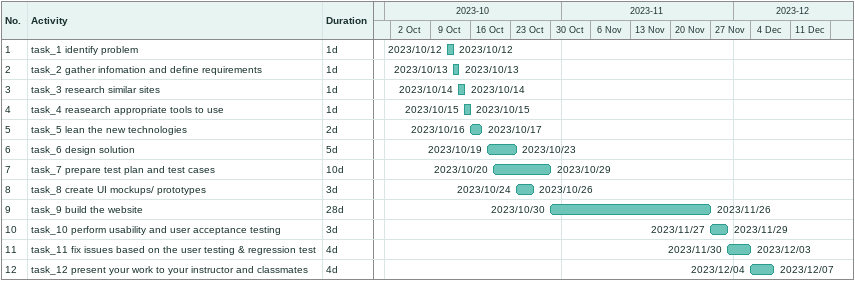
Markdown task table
| ID | Task | Duration | Start | Finish |
|---|---|---|---|---|
| 1 | task_1 identify problem | 1d | 2023-10-12 | 2023-10-12 |
| 2 | task_2 gather infomation and define requirements | 1d | 2023-10-13 | 2023-10-13 |
| 3 | task_3 research similar sites | 1d | 2023-10-14 | 2023-10-14 |
| 4 | task_4 reasearch appropriate tools to use | 1d | 2023-10-15 | 2023-10-15 |
| 5 | task_5 lean the new technologies | 2d | 2023-10-16 | 2023-10-17 |
| 6 | task_6 design solution | 5d | 2023-10-19 | 2023-10-23 |
| 7 | task_7 prepare test plan and test cases | 10d | 2023-10-20 | 2023-10-29 |
| 8 | task_8 create UI mockups/ prototypes | 3d | 2023-10-24 | 2023-10-26 |
| 9 | task_9 build the website | 28d | 2023-10-30 | 2023-11-26 |
| 10 | task_10 perform usability and user acceptance testing | 3d | 2023-11-27 | 2023-11-29 |
| 11 | task_11 fix issues based on the user testing & regression test | 4d | 2023-11-30 | 2023-12-03 |
| 12 | task_12 present your work to your instructor and classmates | 4d | 2023-12-04 | 2023-12-07 |
